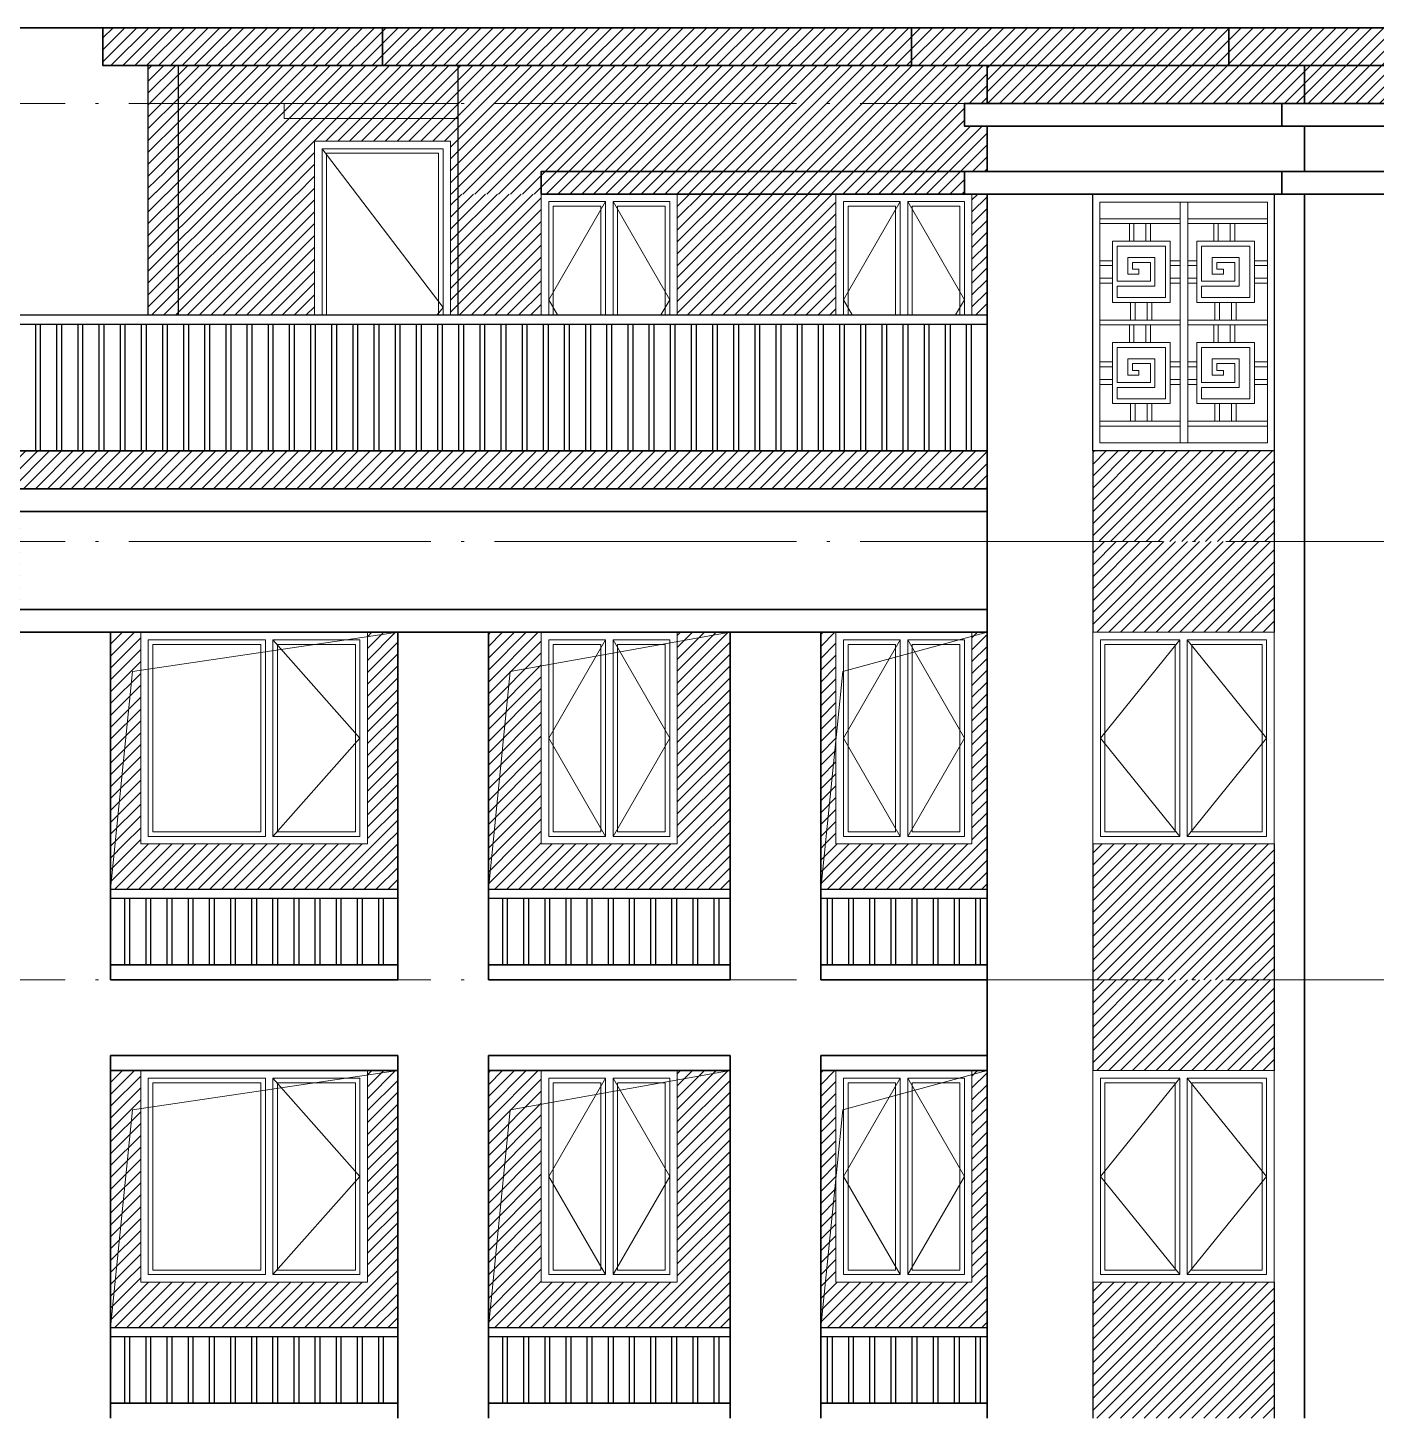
# Model space of a CAD drawing. Extents: x -518115 to 389031, y -231062 to 1628073.
# Drawn here: x 40069 to 48992, y 63640 to 72840 of the extents above; entities that cross this region are included whole.
import ezdxf
from ezdxf.xclip import XClip

# ---------------------------------------------------------------- set-up
doc = ezdxf.new("R2010")
doc.units = 0
doc.header["$LTSCALE"] = 1000
doc.header["$MEASUREMENT"] = 0
doc.header["$XCLIPFRAME"] = 0
doc.linetypes.add('DOTE', pattern=[2.42, 2, -0.2, 0.02, -0.2])
doc.layers.add('3-剖面填充（细）', color=250, linetype='Continuous')
doc.layers.add('Stair-栏杆', color=142, linetype='Continuous')
for name, color, linetype, lineweight in [('DOTE', 19, 'DOTE', 9), ('WINDOW', 144, 'Continuous', 15), ('立面-中轮廓线', 213, 'Continuous', 35), ('立面-普通轮廓', 7, 'Continuous', 18), ('立面-洞口示意', 152, 'Continuous', 13), ('立面-窗开启线', 250, 'Continuous', 13)]:
    doc.layers.add(name, color=color, linetype=linetype, lineweight=lineweight)
pattern_1 = [(45, (-499467.84, 34164.28), (-39.2886205, 39.2886205), [])]
pattern_2 = [(45, (-499467.84, 31264.28), (-39.2886205, 39.2886205), [])]

# ---------------------------------------------------------------- blocks, each defined once
blk = doc.blocks.new('A$C318717E3')
at = {"layer": 'WINDOW'}
for points in [[(50, 1350), (425, 1350), (425, 50), (50, 50)], [(850, 1350), (475, 1350), (475, 50), (850, 50)]]:
    blk.add_lwpolyline(points, close=True, dxfattribs=at)
at = {"layer": 'WINDOW', "color": 250}
for points in [[(80, 1320), (395, 1320), (395, 80), (80, 80)], [(820, 1320), (505, 1320), (505, 80), (820, 80)]]:
    blk.add_lwpolyline(points, close=True, dxfattribs=at)
at = {"layer": '立面-普通轮廓'}
blk.add_lwpolyline([(0, 1400), (900, 1400), (900, 0), (0, 0)], close=True, dxfattribs=at)
at = {"layer": '立面-窗开启线', "color": 251, "ltscale": 0.5, "true_color": 0x636466}
for points in [[(425, 1350), (50, 700), (425, 50)], [(475, 1350), (850, 700), (475, 50)]]:
    blk.add_lwpolyline(points, dxfattribs=at)
blk = doc.blocks.new('A$C4731409C')
at = {"layer": 'WINDOW'}
for points in [[(-1450, 1350), (-675, 1350), (-675, 50), (-1450, 50)], [(-50, 1350), (-625, 1350), (-625, 50), (-50, 50)]]:
    blk.add_lwpolyline(points, close=True, dxfattribs=at)
at = {"layer": 'WINDOW', "color": 250}
for points in [[(-1420, 1320), (-705, 1320), (-705, 80), (-1420, 80)], [(-80, 1320), (-595, 1320), (-595, 80), (-80, 80)]]:
    blk.add_lwpolyline(points, close=True, dxfattribs=at)
at = {"layer": '立面-普通轮廓'}
blk.add_lwpolyline([(-1500, 1400), (0, 1400), (0, 0), (-1500, 0)], close=True, dxfattribs=at)
at = {"layer": '立面-窗开启线', "color": 251, "ltscale": 0.5, "true_color": 0x636466}
blk.add_lwpolyline([(-625, 1350), (-50, 700), (-625, 50)], dxfattribs=at)
blk = doc.blocks.new('A$C1B273453')
at = {"layer": 'WINDOW'}
for points in [[(50, 1350), (575, 1350), (575, 50), (50, 50)], [(1150, 1350), (625, 1350), (625, 50), (1150, 50)]]:
    blk.add_lwpolyline(points, close=True, dxfattribs=at)
at = {"layer": 'WINDOW', "color": 250}
for points in [[(80, 1320), (545, 1320), (545, 80), (80, 80)], [(1120, 1320), (655, 1320), (655, 80), (1120, 80)]]:
    blk.add_lwpolyline(points, close=True, dxfattribs=at)
at = {"layer": '立面-普通轮廓'}
blk.add_lwpolyline([(1200, 1400), (0, 1400), (0, 0), (1200, 0)], close=True, dxfattribs=at)
at = {"layer": '立面-窗开启线', "color": 251, "ltscale": 0.5, "true_color": 0x636466}
for points in [[(575, 1350), (50, 700), (575, 50)], [(625, 1350), (1150, 700), (625, 50)]]:
    blk.add_lwpolyline(points, dxfattribs=at)
blk = doc.blocks.new('A$C666104A2')
at = {"layer": '立面-窗开启线', "color": 36, "ltscale": 0.5, "true_color": 0x88471b}
for p, q in [((0, -1700), (0, 0)), ((0, 0), (1200, 0)), ((1200, 0), (1200, -1700)), ((1154.8, -53.1), (45.2, -53.1)), ((45.2, -1646.9), (45.2, -53.1)), ((578, -53.1), (578, -1646.9)), ((628.5, -1646.9), (628.5, -53.1)), ((1154.8, -53.1), (1154.8, -1646.9)), ((578, -163.8), (45.2, -163.8)), ((1154.8, -163.8), (628.5, -163.8)), ((45.2, -195.7), (578, -195.7)), ((242, -312.8), (242, -195.7)), ((272.1, -195.7), (272.1, -312.8)), ((350.8, -312.8), (350.8, -195.7)), ((380.9, -195.7), (380.9, -312.8)), ((628.5, -195.7), (1154.8, -195.7)), ((800.3, -312.8), (800.3, -195.7)), ((830.4, -195.7), (830.4, -312.8)), ((909.1, -312.8), (909.1, -195.7)), ((939.2, -195.7), (939.2, -312.8)), ((511.7, -312.8), (130.7, -312.8)), ((130.7, -312.8), (130.7, -716.6)), ((161.3, -577.4), (161.3, -345)), ((481.1, -345), (161.3, -345)), ((481.1, -684.3), (481.1, -345)), ((511.7, -716.6), (511.7, -312.8)), ((1070, -312.8), (689, -312.8)), ((689, -312.8), (689, -716.6)), ((719.6, -577.4), (719.6, -345)), ((1039.4, -345), (719.6, -345)), ((1039.4, -684.3), (1039.4, -345)), ((1070, -716.6), (1070, -312.8)), ((130.7, -441), (45.2, -441)), ((410.4, -419.7), (232, -419.7)), ((232, -529.2), (232, -419.7)), ((380.9, -452), (261.5, -452)), ((261.5, -497), (261.5, -452)), ((380.9, -577.4), (380.9, -452)), ((410.4, -609.6), (410.4, -419.7)), ((511, -472.9), (511, -441)), ((511, -441), (578, -441)), ((689, -441), (628.5, -441)), ((968.7, -419.7), (790.3, -419.7)), ((790.3, -529.2), (790.3, -419.7)), ((939.2, -452), (819.8, -452)), ((819.8, -497), (819.8, -452)), ((939.2, -577.4), (939.2, -452)), ((968.7, -609.6), (968.7, -419.7)), ((1069.3, -472.9), (1069.3, -441)), ((1069.3, -441), (1154.8, -441)), ((45.2, -472.9), (130.7, -472.9)), ((305.2, -529.2), (232, -529.2)), ((305.2, -497), (261.5, -497)), ((305.2, -529.2), (305.2, -497)), ((578, -472.9), (511, -472.9)), ((628.5, -472.9), (689, -472.9)), ((863.5, -529.2), (790.3, -529.2)), ((863.5, -497), (819.8, -497)), ((863.5, -529.2), (863.5, -497)), ((1154.8, -472.9), (1069.3, -472.9)), ((130.7, -557.5), (45.2, -557.5)), ((45.2, -589.4), (130.7, -589.4)), ((380.9, -577.4), (161.3, -577.4)), ((410.4, -609.6), (161.3, -609.6)), ((161.3, -684.3), (161.3, -609.6)), ((511, -589.4), (511, -557.5)), ((511, -557.5), (578, -557.5)), ((578, -589.4), (511, -589.4)), ((689, -557.5), (628.5, -557.5)), ((628.5, -589.4), (689, -589.4)), ((939.2, -577.4), (719.6, -577.4)), ((968.7, -609.6), (719.6, -609.6)), ((719.6, -684.3), (719.6, -609.6)), ((1069.3, -589.4), (1069.3, -557.5)), ((1069.3, -557.5), (1154.8, -557.5)), ((1154.8, -589.4), (1069.3, -589.4)), ((130.7, -716.6), (511.7, -716.6)), ((481.1, -684.3), (161.3, -684.3)), ((250, -716.6), (250, -833.6)), ((280.1, -833.6), (280.1, -716.6)), ((360.3, -716.6), (360.3, -833.6)), ((390.4, -833.6), (390.4, -716.6)), ((689, -716.6), (1070, -716.6)), ((1039.4, -684.3), (719.6, -684.3)), ((808.3, -716.6), (808.3, -833.6)), ((838.4, -833.6), (838.4, -716.6)), ((918.6, -716.6), (918.6, -833.6)), ((948.7, -833.6), (948.7, -716.6)), ((578, -833.7), (45.2, -833.7)), ((45.2, -865.5), (578, -865.5)), ((242, -982.6), (242, -865.5)), ((272.1, -865.5), (272.1, -982.6)), ((350.8, -982.6), (350.8, -865.5)), ((380.9, -865.5), (380.9, -982.6)), ((1154.8, -833.7), (628.5, -833.7)), ((628.5, -865.5), (1154.8, -865.5)), ((800.3, -982.6), (800.3, -865.5)), ((830.4, -865.5), (830.4, -982.6)), ((909.1, -982.6), (909.1, -865.5)), ((939.2, -865.5), (939.2, -982.6)), ((511.7, -982.6), (130.7, -982.6)), ((130.7, -982.6), (130.7, -1386.4)), ((511.7, -1386.4), (511.7, -982.6)), ((1070, -982.6), (689, -982.6)), ((689, -982.6), (689, -1386.4)), ((1070, -1386.4), (1070, -982.6)), ((161.3, -1247.2), (161.3, -1014.8)), ((481.1, -1014.8), (161.3, -1014.8)), ((410.4, -1089.6), (232, -1089.6)), ((232, -1199), (232, -1089.6)), ((410.4, -1279.4), (410.4, -1089.6)), ((481.1, -1354.2), (481.1, -1014.8)), ((719.6, -1247.2), (719.6, -1014.8)), ((1039.4, -1014.8), (719.6, -1014.8)), ((968.7, -1089.6), (790.3, -1089.6)), ((790.3, -1199), (790.3, -1089.6)), ((968.7, -1279.4), (968.7, -1089.6)), ((1039.4, -1354.2), (1039.4, -1014.8)), ((130.7, -1110.8), (45.2, -1110.8)), ((45.2, -1142.7), (130.7, -1142.7)), ((380.9, -1121.8), (261.5, -1121.8)), ((261.5, -1166.8), (261.5, -1121.8)), ((305.2, -1166.8), (261.5, -1166.8)), ((305.2, -1199), (305.2, -1166.8)), ((380.9, -1247.2), (380.9, -1121.8)), ((511, -1142.7), (511, -1110.8)), ((511, -1110.8), (578, -1110.8)), ((578, -1142.7), (511, -1142.7)), ((689, -1110.8), (628.5, -1110.8)), ((628.5, -1142.7), (689, -1142.7)), ((939.2, -1121.8), (819.8, -1121.8)), ((819.8, -1166.8), (819.8, -1121.8)), ((863.5, -1166.8), (819.8, -1166.8)), ((863.5, -1199), (863.5, -1166.8)), ((939.2, -1247.2), (939.2, -1121.8)), ((1069.3, -1142.7), (1069.3, -1110.8)), ((1069.3, -1110.8), (1154.8, -1110.8)), ((1154.8, -1142.7), (1069.3, -1142.7)), ((130.7, -1227.4), (45.2, -1227.4)), ((45.2, -1259.2), (130.7, -1259.2)), ((380.9, -1247.2), (161.3, -1247.2)), ((410.4, -1279.4), (161.3, -1279.4)), ((161.3, -1354.2), (161.3, -1279.4)), ((305.2, -1199), (232, -1199)), ((511, -1259.2), (511, -1227.4)), ((511, -1227.4), (578, -1227.4)), ((578, -1259.2), (511, -1259.2)), ((689, -1227.4), (628.5, -1227.4)), ((628.5, -1259.2), (689, -1259.2)), ((939.2, -1247.2), (719.6, -1247.2)), ((968.7, -1279.4), (719.6, -1279.4)), ((719.6, -1354.2), (719.6, -1279.4)), ((863.5, -1199), (790.3, -1199)), ((1069.3, -1259.2), (1069.3, -1227.4)), ((1069.3, -1227.4), (1154.8, -1227.4)), ((1154.8, -1259.2), (1069.3, -1259.2)), ((481.1, -1354.2), (161.3, -1354.2)), ((1039.4, -1354.2), (719.6, -1354.2)), ((130.7, -1386.4), (511.7, -1386.4)), ((250, -1386.4), (250, -1503.5)), ((280.1, -1503.5), (280.1, -1386.4)), ((360.3, -1386.4), (360.3, -1503.5)), ((390.4, -1503.5), (390.4, -1386.4)), ((689, -1386.4), (1070, -1386.4)), ((808.3, -1386.4), (808.3, -1503.5)), ((838.4, -1503.5), (838.4, -1386.4)), ((918.6, -1386.4), (918.6, -1503.5)), ((948.7, -1503.5), (948.7, -1386.4)), ((578, -1503.5), (45.2, -1503.5)), ((45.2, -1535.4), (578, -1535.4)), ((1154.8, -1503.5), (628.5, -1503.5)), ((628.5, -1535.4), (1154.8, -1535.4)), ((45.2, -1646.9), (1154.8, -1646.9)), ((0, -1700), (1200, -1700))]:
    blk.add_line(p, q, dxfattribs=at)
blk = doc.blocks.new('A$C12043E91')
at = {"layer": 'WINDOW'}
blk.add_lwpolyline([(50, 50), (850, 50), (850, -2050), (50, -2050)], close=True, dxfattribs=at)
at = {"layer": 'WINDOW', "color": 250}
blk.add_lwpolyline([(80, 20), (820, 20), (820, -2020), (80, -2020)], close=True, dxfattribs=at)
at = {"layer": '立面-普通轮廓'}
blk.add_lwpolyline([(0, 100), (900, 100), (900, -2100), (0, -2100)], close=True, dxfattribs=at)
at = {"layer": '立面-窗开启线', "color": 251, "ltscale": 0.5, "true_color": 0x636466}
blk.add_lwpolyline([(50, 50), (850, -1000), (50, -2050)], dxfattribs=at)

msp = doc.modelspace()

# ---------------------------------------------------------------- hatches: boundary and pattern name
at = {"layer": '3-剖面填充（细）'}
h = msp.add_hatch(dxfattribs=at)
h.set_pattern_fill('ANSI31', color=256, scale=35)
h.set_pattern_definition([(45, (-399550, 26564.28), (-39.2886205, 39.2886205), [])])
h.paths.add_polyline_path([(55216.6, 72340.3), (46416.6, 72340.3), (46416.6, 72590.3), (40566.6, 72590.3), (40566.6, 72840.3), (61766.6, 72840.3), (61766.6, 72590.3), (55216.6, 72590.3)])
h = msp.add_hatch(dxfattribs=at)
h.set_pattern_fill('ANSI31', color=256, scale=35)
h.set_pattern_definition([(45, (-394250.01, 25464.26), (-39.2886205, 39.2886205), [])])
h.paths.add_polyline_path([(41066.6, 72590.3), (41066.6, 72340.3), (41066.6, 72340.3), (41066.6, 72190.3), (41066.6, 71890.3), (40916.6, 71890.3), (40916.6, 71740.3), (41966.6, 71740.3), (41966.6, 71740.3), (41966.6, 70940.3), (40866.6, 70940.3), (40866.6, 72590.3)])
h = msp.add_hatch(dxfattribs=at)
h.set_pattern_fill('ANSI31', color=256, scale=35)
h.set_pattern_definition([(45, (-485219.445, 37037.277), (-39.2886205, 39.2886205), [])])
h.paths.add_polyline_path([(42866.6, 71740.3), (42866.6, 72090.3), (41966.6, 72090.3), (41966.6, 71740.3), (40916.2, 71740.3), (40916.3, 71890.3), (41066.6, 71890.3), (41066.6, 72190.3), (41066.6, 72190.3), (41066.6, 72340.3), (41066.6, 72590.3), (46416.7, 72590.3), (46416.5, 72340.3), (46266.6, 72340.3), (46266.6, 72190.3), (46416.7, 72190.3), (46416.4, 71890.3), (46266.6, 71890.3), (46266.6, 71740.3)])
h = msp.add_hatch(dxfattribs=at)
h.set_pattern_fill('ANSI31', color=256, scale=35)
h.set_pattern_definition([(45, (-395750.01, 25464.26), (-39.2886205, 39.2886205), [])])
h.paths.add_polyline_path([(43466.6, 70940.3), (43466.6, 71740.3), (42866.6, 71740.3), (42866.6, 70940.3)])
h = msp.add_hatch(dxfattribs=at)
h.set_pattern_fill('ANSI31', color=256, scale=35)
h.set_pattern_definition([(45, (-397700.01, 25464.26), (-39.2886205, 39.2886205), [])])
h.paths.add_polyline_path([(45416.6, 70940.3), (45416.6, 71740.3), (44366.6, 71740.3), (44366.6, 70940.3)])
h = msp.add_hatch(dxfattribs=at)
h.set_pattern_fill('ANSI31', color=256, scale=35)
h.set_pattern_definition([(45, (-398700.01, 25464.26), (-39.2886205, 39.2886205), [])])
h.paths.add_polyline_path([(46416.6, 70940.3), (46416.6, 71740.3), (46316.6, 71740.3), (46316.6, 70940.3)])
h = msp.add_hatch(dxfattribs=at)
h.set_pattern_fill('ANSI31', color=256, scale=35)
h.set_pattern_definition([(45, (-473669.42, 36187.28), (-39.2886205, 39.2886205), [])])
h.paths.add_polyline_path([(48316.6, 70340.3), (48316.6, 70040.3), (47116.6, 70040.3), (47116.6, 70340.3), (47116.4, 70340.3), (47116.2, 69440.3), (48316.6, 69440.3), (48316.8, 70340.3)])
h = msp.add_hatch(dxfattribs=at)
h.set_pattern_fill('ANSI31', color=256, scale=35)
h.set_pattern_definition([(45, (-409950, 23764.28), (-39.2886205, 39.2886205), [])])
h.paths.add_polyline_path([(39866.6, 68840.3), (39866.6, 68990.3), (40016.6, 68990.3), (40016.6, 69640.3), (39716.6, 69640.3), (39716.6, 69790.3), (46416.6, 69790.3), (46416.6, 69790.3), (46416.6, 70040.3), (38316.6, 70040.3), (38316.6, 68840.3)])
h = msp.add_hatch(dxfattribs=at)
h.set_pattern_fill('ANSI31', color=256, scale=35)
h.set_pattern_definition([(45, (-498669.42, 35587.28), (-39.2886205, 39.2886205), [])])
h.paths.add_polyline_path([(48317.1, 69440.3), (47116.7, 69440.3), (47116.2, 68840.3), (48316.6, 68840.3)])
h = msp.add_hatch(dxfattribs=at)
h.set_pattern_fill('ANSI31', color=256, scale=35)
h.set_pattern_definition(pattern_1)
h.paths.add_polyline_path([(40616.6, 67440.3), (40816.6, 67440.3), (40816.6, 68840.3), (40616.6, 68840.3)])
h = msp.add_hatch(dxfattribs=at)
h.set_pattern_fill('ANSI31', color=256, scale=35)
h.set_pattern_definition(pattern_1)
h.paths.add_polyline_path([(42316.6, 67440.3), (42516.6, 67440.3), (42516.6, 68840.3), (42316.6, 68840.3)])
h = msp.add_hatch(dxfattribs=at)
h.set_pattern_fill('ANSI31', color=256, scale=35)
h.set_pattern_definition(pattern_1)
h.paths.add_polyline_path([(43116.6, 67440.3), (43466.6, 67440.3), (43466.6, 68840.3), (43116.6, 68840.3)])
h = msp.add_hatch(dxfattribs=at)
h.set_pattern_fill('ANSI31', color=256, scale=35)
h.set_pattern_definition(pattern_1)
h.paths.add_polyline_path([(44366.6, 67440.3), (44716.6, 67440.3), (44716.6, 68840.3), (44366.6, 68840.3)])
h = msp.add_hatch(dxfattribs=at)
h.set_pattern_fill('ANSI31', color=256, scale=35)
h.set_pattern_definition(pattern_1)
h.paths.add_polyline_path([(45316.6, 67440.3), (45416.6, 67440.3), (45416.6, 68840.3), (45316.6, 68840.3)])
h = msp.add_hatch(dxfattribs=at)
h.set_pattern_fill('ANSI31', color=256, scale=35)
h.set_pattern_definition(pattern_1)
h.paths.add_polyline_path([(46316.6, 67440.3), (46416.6, 67440.3), (46416.6, 68840.3), (46316.6, 68840.3)])
h = msp.add_hatch(dxfattribs=at)
h.set_pattern_fill('ANSI31', color=256, scale=35)
h.set_pattern_definition(pattern_1)
h.paths.add_polyline_path([(40616.6, 67140.3), (42516.6, 67140.3), (42516.6, 67440.3), (40616.6, 67440.3)])
h = msp.add_hatch(dxfattribs=at)
h.set_pattern_fill('ANSI31', color=256, scale=35)
h.set_pattern_definition(pattern_1)
h.paths.add_polyline_path([(43116.6, 67140.3), (44716.6, 67140.3), (44716.6, 67440.3), (43116.6, 67440.3)])
h = msp.add_hatch(dxfattribs=at)
h.set_pattern_fill('ANSI31', color=256, scale=35)
h.set_pattern_definition(pattern_1)
h.paths.add_polyline_path([(45316.6, 67140.3), (46416.6, 67140.3), (46416.6, 67440.3), (45316.6, 67440.3)])
h = msp.add_hatch(dxfattribs=at)
h.set_pattern_fill('ANSI31', color=256, scale=35)
h.set_pattern_definition([(45, (-498669.42, 33287.28), (-39.2886205, 39.2886205), [])])
h.paths.add_polyline_path([(47116.2, 66540.3), (48316.6, 66540.3), (48317.4, 67440.3), (47117, 67440.3)])
h = msp.add_hatch(dxfattribs=at)
h.set_pattern_fill('ANSI31', color=256, scale=35)
h.set_pattern_definition([(45, (-498669.42, 32687.28), (-39.2886205, 39.2886205), [])])
h.paths.add_polyline_path([(48317.1, 66540.3), (47116.7, 66540.3), (47116.2, 65940.3), (48316.6, 65940.3)])
h = msp.add_hatch(dxfattribs=at)
h.set_pattern_fill('ANSI31', color=256, scale=35)
h.set_pattern_definition(pattern_2)
h.paths.add_polyline_path([(40616.6, 64540.3), (40816.6, 64540.3), (40816.6, 65940.3), (40616.6, 65940.3)])
h = msp.add_hatch(dxfattribs=at)
h.set_pattern_fill('ANSI31', color=256, scale=35)
h.set_pattern_definition(pattern_2)
h.paths.add_polyline_path([(42316.6, 64540.3), (42516.6, 64540.3), (42516.6, 65940.3), (42316.6, 65940.3)])
h = msp.add_hatch(dxfattribs=at)
h.set_pattern_fill('ANSI31', color=256, scale=35)
h.set_pattern_definition(pattern_2)
h.paths.add_polyline_path([(43116.6, 64540.3), (43466.6, 64540.3), (43466.6, 65940.3), (43116.6, 65940.3)])
h = msp.add_hatch(dxfattribs=at)
h.set_pattern_fill('ANSI31', color=256, scale=35)
h.set_pattern_definition(pattern_2)
h.paths.add_polyline_path([(44366.6, 64540.3), (44716.6, 64540.3), (44716.6, 65940.3), (44366.6, 65940.3)])
h = msp.add_hatch(dxfattribs=at)
h.set_pattern_fill('ANSI31', color=256, scale=35)
h.set_pattern_definition(pattern_2)
h.paths.add_polyline_path([(45316.6, 64540.3), (45416.6, 64540.3), (45416.6, 65940.3), (45316.6, 65940.3)])
h = msp.add_hatch(dxfattribs=at)
h.set_pattern_fill('ANSI31', color=256, scale=35)
h.set_pattern_definition(pattern_2)
h.paths.add_polyline_path([(46316.6, 64540.3), (46416.6, 64540.3), (46416.6, 65940.3), (46316.6, 65940.3)])
h = msp.add_hatch(dxfattribs=at)
h.set_pattern_fill('ANSI31', color=256, scale=35)
h.set_pattern_definition(pattern_2)
h.paths.add_polyline_path([(40616.6, 64240.3), (42516.6, 64240.3), (42516.6, 64540.3), (40616.6, 64540.3)])
h = msp.add_hatch(dxfattribs=at)
h.set_pattern_fill('ANSI31', color=256, scale=35)
h.set_pattern_definition(pattern_2)
h.paths.add_polyline_path([(43116.6, 64240.3), (44716.6, 64240.3), (44716.6, 64540.3), (43116.6, 64540.3)])
h = msp.add_hatch(dxfattribs=at)
h.set_pattern_fill('ANSI31', color=256, scale=35)
h.set_pattern_definition(pattern_2)
h.paths.add_polyline_path([(45316.6, 64240.3), (46416.6, 64240.3), (46416.6, 64540.3), (45316.6, 64540.3)])
h = msp.add_hatch(dxfattribs=at)
h.set_pattern_fill('ANSI31', color=256, scale=35)
h.set_pattern_definition([(45, (-498669.42, 30387.28), (-39.2886205, 39.2886205), [])])
h.paths.add_polyline_path([(47116.2, 63640.3), (48316.6, 63640.3), (48317.4, 64540.3), (47117, 64540.3)])

# ---------------------------------------------------------------- linework, layer by layer
at = {"color": 7}
for p, q in [((40866.6, 70940.3), (40866.6, 72590.3)), ((41066.6, 70940.3), (41066.6, 72590.3)), ((42916.6, 70940.3), (42916.6, 72590.3))]:
    msp.add_line(p, q, dxfattribs=at)
msp.add_lwpolyline([(47116.6, 71740.3), (48316.6, 71740.3), (48316.6, 70040.3), (47116.6, 70040.3)], close=True)
at = {"layer": '3-剖面填充（细）'}
for p, q in [((47116.6, 70040.3), (47116.6, 69440.3)), ((48316.6, 70040.3), (48316.6, 69440.3)), ((47116.6, 69440.3), (47116.6, 68840.3)), ((48316.6, 69440.3), (48316.6, 68840.3)), ((47116.6, 67440.3), (47116.6, 66540.3)), ((48316.6, 67440.3), (48316.6, 66540.3)), ((47116.6, 66540.3), (47116.6, 65940.3)), ((48316.6, 66540.3), (48316.6, 65940.3)), ((47116.6, 64540.3), (47116.6, 63640.3)), ((48316.6, 64540.3), (48316.6, 63640.3))]:
    msp.add_line(p, q, dxfattribs=at)
at = {"layer": 'DOTE', "linetype": 'DOTE'}
for p, q in [((64516.6, 72340.3), (12116.6, 72340.3)), ((64516.6, 69440.3), (12116.6, 69440.3)), ((64516.6, 66540.3), (12116.6, 66540.3))]:
    msp.add_line(p, q, dxfattribs=at)
at = {"layer": 'Stair-栏杆'}
for p, q in [((38316.6, 70940.3), (46416.6, 70940.3)), ((38316.6, 70880.3), (46416.6, 70880.3)), ((40616.6, 67140.3), (42516.6, 67140.3)), ((40616.6, 67080.3), (42516.6, 67080.3)), ((43116.6, 67140.3), (44716.6, 67140.3)), ((43116.6, 67080.3), (44716.6, 67080.3)), ((45316.6, 67140.3), (46416.6, 67140.3)), ((45316.6, 67080.3), (46416.6, 67080.3)), ((40616.6, 64240.3), (42516.6, 64240.3)), ((43116.6, 64240.3), (44716.6, 64240.3)), ((45316.6, 64240.3), (46416.6, 64240.3)), ((40616.6, 64180.3), (42516.6, 64180.3)), ((43116.6, 64180.3), (44716.6, 64180.3)), ((45316.6, 64180.3), (46416.6, 64180.3))]:
    msp.add_line(p, q, dxfattribs=at)
for points in [[(40121.6, 70040.3), (40121.6, 70880.3)], [(40151.6, 70880.3), (40151.6, 70040.3)], [(40261.6, 70040.3), (40261.6, 70880.3)], [(40291.6, 70880.3), (40291.6, 70040.3)], [(40401.6, 70040.3), (40401.6, 70880.3)], [(40431.6, 70880.3), (40431.6, 70040.3)], [(40541.6, 70040.3), (40541.6, 70880.3)], [(40571.6, 70880.3), (40571.6, 70040.3)], [(40681.6, 70040.3), (40681.6, 70880.3)], [(40711.6, 70880.3), (40711.6, 70040.3)], [(40821.6, 70040.3), (40821.6, 70880.3)], [(40851.6, 70880.3), (40851.6, 70040.3)], [(40961.6, 70040.3), (40961.6, 70880.3)], [(40991.6, 70880.3), (40991.6, 70040.3)], [(41101.6, 70040.3), (41101.6, 70880.3)], [(41131.6, 70880.3), (41131.6, 70040.3)], [(41241.6, 70040.3), (41241.6, 70880.3)], [(41271.6, 70880.3), (41271.6, 70040.3)], [(41381.6, 70040.3), (41381.6, 70880.3)], [(41411.6, 70880.3), (41411.6, 70040.3)], [(41521.6, 70040.3), (41521.6, 70880.3)], [(41551.6, 70880.3), (41551.6, 70040.3)], [(41661.6, 70040.3), (41661.6, 70880.3)], [(41691.6, 70880.3), (41691.6, 70040.3)], [(41801.6, 70040.3), (41801.6, 70880.3)], [(41831.6, 70880.3), (41831.6, 70040.3)], [(41941.6, 70040.3), (41941.6, 70880.3)], [(41971.6, 70880.3), (41971.6, 70040.3)], [(42081.6, 70040.3), (42081.6, 70880.3)], [(42111.6, 70880.3), (42111.6, 70040.3)], [(42221.6, 70040.3), (42221.6, 70880.3)], [(42251.6, 70880.3), (42251.6, 70040.3)], [(42361.6, 70040.3), (42361.6, 70880.3)], [(42391.6, 70880.3), (42391.6, 70040.3)], [(42501.6, 70040.3), (42501.6, 70880.3)], [(42531.6, 70880.3), (42531.6, 70040.3)], [(42641.6, 70040.3), (42641.6, 70880.3)], [(42671.6, 70880.3), (42671.6, 70040.3)], [(42781.6, 70040.3), (42781.6, 70880.3)], [(42811.6, 70880.3), (42811.6, 70040.3)], [(42921.6, 70040.3), (42921.6, 70880.3)], [(42951.6, 70880.3), (42951.6, 70040.3)], [(43061.6, 70040.3), (43061.6, 70880.3)], [(43091.6, 70880.3), (43091.6, 70040.3)], [(43201.6, 70040.3), (43201.6, 70880.3)], [(43231.6, 70880.3), (43231.6, 70040.3)], [(43341.6, 70040.3), (43341.6, 70880.3)], [(43371.6, 70880.3), (43371.6, 70040.3)], [(43481.6, 70040.3), (43481.6, 70880.3)], [(43511.6, 70880.3), (43511.6, 70040.3)], [(43621.6, 70040.3), (43621.6, 70880.3)], [(43651.6, 70880.3), (43651.6, 70040.3)], [(43761.6, 70040.3), (43761.6, 70880.3)], [(43791.6, 70880.3), (43791.6, 70040.3)], [(43901.6, 70040.3), (43901.6, 70880.3)], [(43931.6, 70880.3), (43931.6, 70040.3)], [(44041.6, 70040.3), (44041.6, 70880.3)], [(44071.6, 70880.3), (44071.6, 70040.3)], [(44181.6, 70040.3), (44181.6, 70880.3)], [(44211.6, 70880.3), (44211.6, 70040.3)], [(44321.6, 70040.3), (44321.6, 70880.3)], [(44351.6, 70880.3), (44351.6, 70040.3)], [(44461.6, 70040.3), (44461.6, 70880.3)], [(44491.6, 70880.3), (44491.6, 70040.3)], [(44601.6, 70040.3), (44601.6, 70880.3)], [(44631.6, 70880.3), (44631.6, 70040.3)], [(44741.6, 70040.3), (44741.6, 70880.3)], [(44771.6, 70880.3), (44771.6, 70040.3)], [(44881.6, 70040.3), (44881.6, 70880.3)], [(44911.6, 70880.3), (44911.6, 70040.3)], [(45021.6, 70040.3), (45021.6, 70880.3)], [(45051.6, 70880.3), (45051.6, 70040.3)], [(45161.6, 70040.3), (45161.6, 70880.3)], [(45191.6, 70880.3), (45191.6, 70040.3)], [(45301.6, 70040.3), (45301.6, 70880.3)], [(45331.6, 70880.3), (45331.6, 70040.3)], [(45441.6, 70040.3), (45441.6, 70880.3)], [(45471.6, 70880.3), (45471.6, 70040.3)], [(45581.6, 70040.3), (45581.6, 70880.3)], [(45611.6, 70880.3), (45611.6, 70040.3)], [(45721.6, 70040.3), (45721.6, 70880.3)], [(45751.6, 70880.3), (45751.6, 70040.3)], [(45861.6, 70040.3), (45861.6, 70880.3)], [(45891.6, 70880.3), (45891.6, 70040.3)], [(46001.6, 70040.3), (46001.6, 70880.3)], [(46031.6, 70880.3), (46031.6, 70040.3)], [(46141.6, 70040.3), (46141.6, 70880.3)], [(46171.6, 70880.3), (46171.6, 70040.3)], [(46281.6, 70040.3), (46281.6, 70880.3)], [(46311.6, 70880.3), (46311.6, 70040.3)], [(40711.6, 66640.3), (40711.6, 67080.3)], [(40741.6, 67080.3), (40741.6, 66640.3)], [(40851.6, 66640.3), (40851.6, 67080.3)], [(40881.6, 67080.3), (40881.6, 66640.3)], [(40991.6, 66640.3), (40991.6, 67080.3)], [(41021.6, 67080.3), (41021.6, 66640.3)], [(41131.6, 66640.3), (41131.6, 67080.3)], [(41161.6, 67080.3), (41161.6, 66640.3)], [(41271.6, 66640.3), (41271.6, 67080.3)], [(41301.6, 67080.3), (41301.6, 66640.3)], [(41411.6, 66640.3), (41411.6, 67080.3)], [(41441.6, 67080.3), (41441.6, 66640.3)], [(41551.6, 66640.3), (41551.6, 67080.3)], [(41581.6, 67080.3), (41581.6, 66640.3)], [(41691.6, 66640.3), (41691.6, 67080.3)], [(41721.6, 67080.3), (41721.6, 66640.3)], [(41831.6, 66640.3), (41831.6, 67080.3)], [(41861.6, 67080.3), (41861.6, 66640.3)], [(41971.6, 66640.3), (41971.6, 67080.3)], [(42001.6, 67080.3), (42001.6, 66640.3)], [(42111.6, 66640.3), (42111.6, 67080.3)], [(42141.6, 67080.3), (42141.6, 66640.3)], [(42251.6, 66640.3), (42251.6, 67080.3)], [(42281.6, 67080.3), (42281.6, 66640.3)], [(42391.6, 66640.3), (42391.6, 67080.3)], [(42421.6, 67080.3), (42421.6, 66640.3)], [(43211.6, 66640.3), (43211.6, 67080.3)], [(43241.6, 67080.3), (43241.6, 66640.3)], [(43351.6, 66640.3), (43351.6, 67080.3)], [(43381.6, 67080.3), (43381.6, 66640.3)], [(43491.6, 66640.3), (43491.6, 67080.3)], [(43521.6, 67080.3), (43521.6, 66640.3)], [(43631.6, 66640.3), (43631.6, 67080.3)], [(43661.6, 67080.3), (43661.6, 66640.3)], [(43771.6, 66640.3), (43771.6, 67080.3)], [(43801.6, 67080.3), (43801.6, 66640.3)], [(43911.6, 66640.3), (43911.6, 67080.3)], [(43941.6, 67080.3), (43941.6, 66640.3)], [(44051.6, 66640.3), (44051.6, 67080.3)], [(44081.6, 67080.3), (44081.6, 66640.3)], [(44191.6, 66640.3), (44191.6, 67080.3)], [(44221.6, 67080.3), (44221.6, 66640.3)], [(44331.6, 66640.3), (44331.6, 67080.3)], [(44361.6, 67080.3), (44361.6, 66640.3)], [(44471.6, 66640.3), (44471.6, 67080.3)], [(44501.6, 67080.3), (44501.6, 66640.3)], [(44611.6, 66640.3), (44611.6, 67080.3)], [(44641.6, 67080.3), (44641.6, 66640.3)], [(45361.6, 66640.3), (45361.6, 67080.3)], [(45391.6, 67080.3), (45391.6, 66640.3)], [(45501.6, 66640.3), (45501.6, 67080.3)], [(45531.6, 67080.3), (45531.6, 66640.3)], [(45641.6, 66640.3), (45641.6, 67080.3)], [(45671.6, 67080.3), (45671.6, 66640.3)], [(45781.6, 66640.3), (45781.6, 67080.3)], [(45811.6, 67080.3), (45811.6, 66640.3)], [(45921.6, 66640.3), (45921.6, 67080.3)], [(45951.6, 67080.3), (45951.6, 66640.3)], [(46061.6, 66640.3), (46061.6, 67080.3)], [(46091.6, 67080.3), (46091.6, 66640.3)], [(46201.6, 66640.3), (46201.6, 67080.3)], [(46231.6, 67080.3), (46231.6, 66640.3)], [(46341.6, 66640.3), (46341.6, 67080.3)], [(46371.6, 67080.3), (46371.6, 66640.3)], [(40711.6, 63740.3), (40711.6, 64180.3)], [(40741.6, 64180.3), (40741.6, 63740.3)], [(40851.6, 63740.3), (40851.6, 64180.3)], [(40881.6, 64180.3), (40881.6, 63740.3)], [(40991.6, 63740.3), (40991.6, 64180.3)], [(41021.6, 64180.3), (41021.6, 63740.3)], [(41131.6, 63740.3), (41131.6, 64180.3)], [(41161.6, 64180.3), (41161.6, 63740.3)], [(41271.6, 63740.3), (41271.6, 64180.3)], [(41301.6, 64180.3), (41301.6, 63740.3)], [(41411.6, 63740.3), (41411.6, 64180.3)], [(41441.6, 64180.3), (41441.6, 63740.3)], [(41551.6, 63740.3), (41551.6, 64180.3)], [(41581.6, 64180.3), (41581.6, 63740.3)], [(41691.6, 63740.3), (41691.6, 64180.3)], [(41721.6, 64180.3), (41721.6, 63740.3)], [(41831.6, 63740.3), (41831.6, 64180.3)], [(41861.6, 64180.3), (41861.6, 63740.3)], [(41971.6, 63740.3), (41971.6, 64180.3)], [(42001.6, 64180.3), (42001.6, 63740.3)], [(42111.6, 63740.3), (42111.6, 64180.3)], [(42141.6, 64180.3), (42141.6, 63740.3)], [(42251.6, 63740.3), (42251.6, 64180.3)], [(42281.6, 64180.3), (42281.6, 63740.3)], [(42391.6, 63740.3), (42391.6, 64180.3)], [(42421.6, 64180.3), (42421.6, 63740.3)], [(43211.6, 63740.3), (43211.6, 64180.3)], [(43241.6, 64180.3), (43241.6, 63740.3)], [(43351.6, 63740.3), (43351.6, 64180.3)], [(43381.6, 64180.3), (43381.6, 63740.3)], [(43491.6, 63740.3), (43491.6, 64180.3)], [(43521.6, 64180.3), (43521.6, 63740.3)], [(43631.6, 63740.3), (43631.6, 64180.3)], [(43661.6, 64180.3), (43661.6, 63740.3)], [(43771.6, 63740.3), (43771.6, 64180.3)], [(43801.6, 64180.3), (43801.6, 63740.3)], [(43911.6, 63740.3), (43911.6, 64180.3)], [(43941.6, 64180.3), (43941.6, 63740.3)], [(44051.6, 63740.3), (44051.6, 64180.3)], [(44081.6, 64180.3), (44081.6, 63740.3)], [(44191.6, 63740.3), (44191.6, 64180.3)], [(44221.6, 64180.3), (44221.6, 63740.3)], [(44331.6, 63740.3), (44331.6, 64180.3)], [(44361.6, 64180.3), (44361.6, 63740.3)], [(44471.6, 63740.3), (44471.6, 64180.3)], [(44501.6, 64180.3), (44501.6, 63740.3)], [(44611.6, 63740.3), (44611.6, 64180.3)], [(44641.6, 64180.3), (44641.6, 63740.3)], [(45361.6, 63740.3), (45361.6, 64180.3)], [(45391.6, 64180.3), (45391.6, 63740.3)], [(45501.6, 63740.3), (45501.6, 64180.3)], [(45531.6, 64180.3), (45531.6, 63740.3)], [(45641.6, 63740.3), (45641.6, 64180.3)], [(45671.6, 64180.3), (45671.6, 63740.3)], [(45781.6, 63740.3), (45781.6, 64180.3)], [(45811.6, 64180.3), (45811.6, 63740.3)], [(45921.6, 63740.3), (45921.6, 64180.3)], [(45951.6, 64180.3), (45951.6, 63740.3)], [(46061.6, 63740.3), (46061.6, 64180.3)], [(46091.6, 64180.3), (46091.6, 63740.3)], [(46201.6, 63740.3), (46201.6, 64180.3)], [(46231.6, 64180.3), (46231.6, 63740.3)], [(46341.6, 63740.3), (46341.6, 64180.3)], [(46371.6, 64180.3), (46371.6, 63740.3)]]:
    msp.add_lwpolyline(points, dxfattribs=at)
at = {"layer": '立面-中轮廓线', "color": 251, "true_color": 0x636466}
msp.add_line((40566.6, 72840.3), (38316.6, 72840.3), dxfattribs=at)
at = {"layer": '立面-中轮廓线', "color": 2}
for p, q in [((61766.6, 72840.3), (40566.6, 72840.3)), ((61766.6, 72590.3), (40566.6, 72590.3)), ((55366.6, 72340.3), (46266.6, 72340.3)), ((55366.6, 72190.3), (46266.6, 72190.3)), ((55216.6, 71890.3), (46416.6, 71890.3)), ((55216.6, 71740.3), (46416.6, 71740.3)), ((38316.6, 70040.3), (46416.6, 70040.3)), ((38316.6, 69790.3), (46416.6, 69790.3)), ((38316.6, 69640.3), (46416.6, 69640.3)), ((38316.6, 68990.3), (46416.6, 68990.3)), ((38316.6, 68840.3), (46416.6, 68840.3))]:
    msp.add_line(p, q, dxfattribs=at)
at = {"layer": '立面-中轮廓线'}
for p, q in [((46416.6, 69440.3), (46416.6, 71740.3)), ((48516.6, 69440.3), (48516.6, 71740.3)), ((46416.6, 69440.3), (46416.6, 66540.3)), ((48516.6, 69440.3), (48516.6, 66540.3)), ((40616.6, 68840.3), (40616.6, 66540.3)), ((42516.6, 68840.3), (42516.6, 66540.3)), ((43116.6, 68840.3), (43116.6, 66540.3)), ((44716.6, 68840.3), (44716.6, 66540.3)), ((45316.6, 68840.3), (45316.6, 66540.3)), ((46416.6, 66540.3), (46416.6, 63640.3)), ((48516.6, 66540.3), (48516.6, 63640.3)), ((40616.6, 66040.3), (40616.6, 63640.3)), ((42516.6, 66040.3), (42516.6, 63640.3)), ((43116.6, 66040.3), (43116.6, 63640.3)), ((44716.6, 66040.3), (44716.6, 63640.3)), ((45316.6, 66040.3), (45316.6, 63640.3))]:
    msp.add_line(p, q, dxfattribs=at)
at = {"layer": '立面-中轮廓线', "color": 2}
for points in [[(41066.6, 72840.3), (40566.6, 72840.3), (40566.6, 72590.3), (41066.6, 72590.3)], [(42916.6, 72840.3), (42416.6, 72840.3), (42416.6, 72590.3), (42916.6, 72590.3)], [(46416.6, 72840.3), (45916.6, 72840.3), (45916.6, 72590.3), (46416.6, 72590.3), (46416.6, 72340.3), (46266.6, 72340.3), (46266.6, 72190.3), (46416.6, 72190.3), (46416.6, 71890.3), (46266.6, 71890.3), (46266.6, 71740.3), (46416.6, 71740.3)], [(48516.6, 72840.3), (48016.6, 72840.3), (48016.6, 72590.3), (48516.6, 72590.3), (48516.6, 72340.3), (48366.6, 72340.3), (48366.6, 72190.3), (48516.6, 72190.3), (48516.6, 71890.3), (48366.6, 71890.3), (48366.6, 71740.3), (48516.6, 71740.3)], [(46266.6, 71890.3), (43466.6, 71890.3), (43466.6, 71740.3), (46266.6, 71740.3)]]:
    msp.add_lwpolyline(points, dxfattribs=at)
at = {"layer": '立面-中轮廓线'}
for points in [[(40616.6, 66640.3), (42516.6, 66640.3)], [(43116.6, 66640.3), (44716.6, 66640.3)], [(45316.6, 66640.3), (46416.6, 66640.3)], [(42516.6, 66540.3), (40616.6, 66540.3)], [(44716.6, 66540.3), (43116.6, 66540.3)], [(46416.6, 66540.3), (45316.6, 66540.3)], [(40616.6, 66040.3), (42516.6, 66040.3)], [(43116.6, 66040.3), (44716.6, 66040.3)], [(45316.6, 66040.3), (46416.6, 66040.3)], [(42516.6, 65940.3), (40616.6, 65940.3)], [(44716.6, 65940.3), (43116.6, 65940.3)], [(46416.6, 65940.3), (45316.6, 65940.3)], [(40616.6, 63740.3), (42516.6, 63740.3)], [(43116.6, 63740.3), (44716.6, 63740.3)], [(45316.6, 63740.3), (46416.6, 63740.3)]]:
    msp.add_lwpolyline(points, dxfattribs=at)
at = {"layer": '立面-普通轮廓', "color": 4}
msp.add_lwpolyline([(41766.6, 72340.3), (42916.6, 72340.3), (42916.6, 72240.3), (41766.6, 72240.3)], close=True, dxfattribs=at)
at = {"layer": '立面-洞口示意'}
for points in [[(40616.6, 67140.3), (40761.4, 68581.2), (42516.6, 68840.3)], [(43116.6, 67140.3), (43261.4, 68581.2), (44716.6, 68840.3)], [(45316.6, 67140.3), (45461.4, 68581.2), (46416.6, 68840.3)], [(40616.6, 64240.3), (40761.4, 65681.2), (42516.6, 65940.3)], [(43116.6, 64240.3), (43261.4, 65681.2), (44716.6, 65940.3)], [(45316.6, 64240.3), (45461.4, 65681.2), (46416.6, 65940.3)]]:
    msp.add_lwpolyline(points, dxfattribs=at)

# ---------------------------------------------------------------- block references
ref = msp.add_blockref('A$C12043E91', (41966.6, 71990.1))
XClip(ref).set_block_clipping_path([(0, -1050), (900.0002853817, 100)])
ref = msp.add_blockref('A$C318717E3', (43466.6, 70340.3))
XClip(ref).set_block_clipping_path([(0, 599.9898756045), (900.0002853817, 1400)])
ref = msp.add_blockref('A$C318717E3', (45416.6, 70340.3))
XClip(ref).set_block_clipping_path([(0, 599.9898756045), (900.0002853817, 1400)])
for name, p in [('A$C666104A2', (47116.6, 71740.3)), ('A$C4731409C', (42316.6, 67440.3)), ('A$C318717E3', (43466.6, 67440.3)), ('A$C318717E3', (45416.6, 67440.3)), ('A$C1B273453', (47116.6, 67440.3)), ('A$C4731409C', (42316.6, 64540.3)), ('A$C318717E3', (43466.6, 64540.3)), ('A$C318717E3', (45416.6, 64540.3)), ('A$C1B273453', (47116.6, 64540.3))]:
    msp.add_blockref(name, p)

doc.saveas('drawing.dxf')
